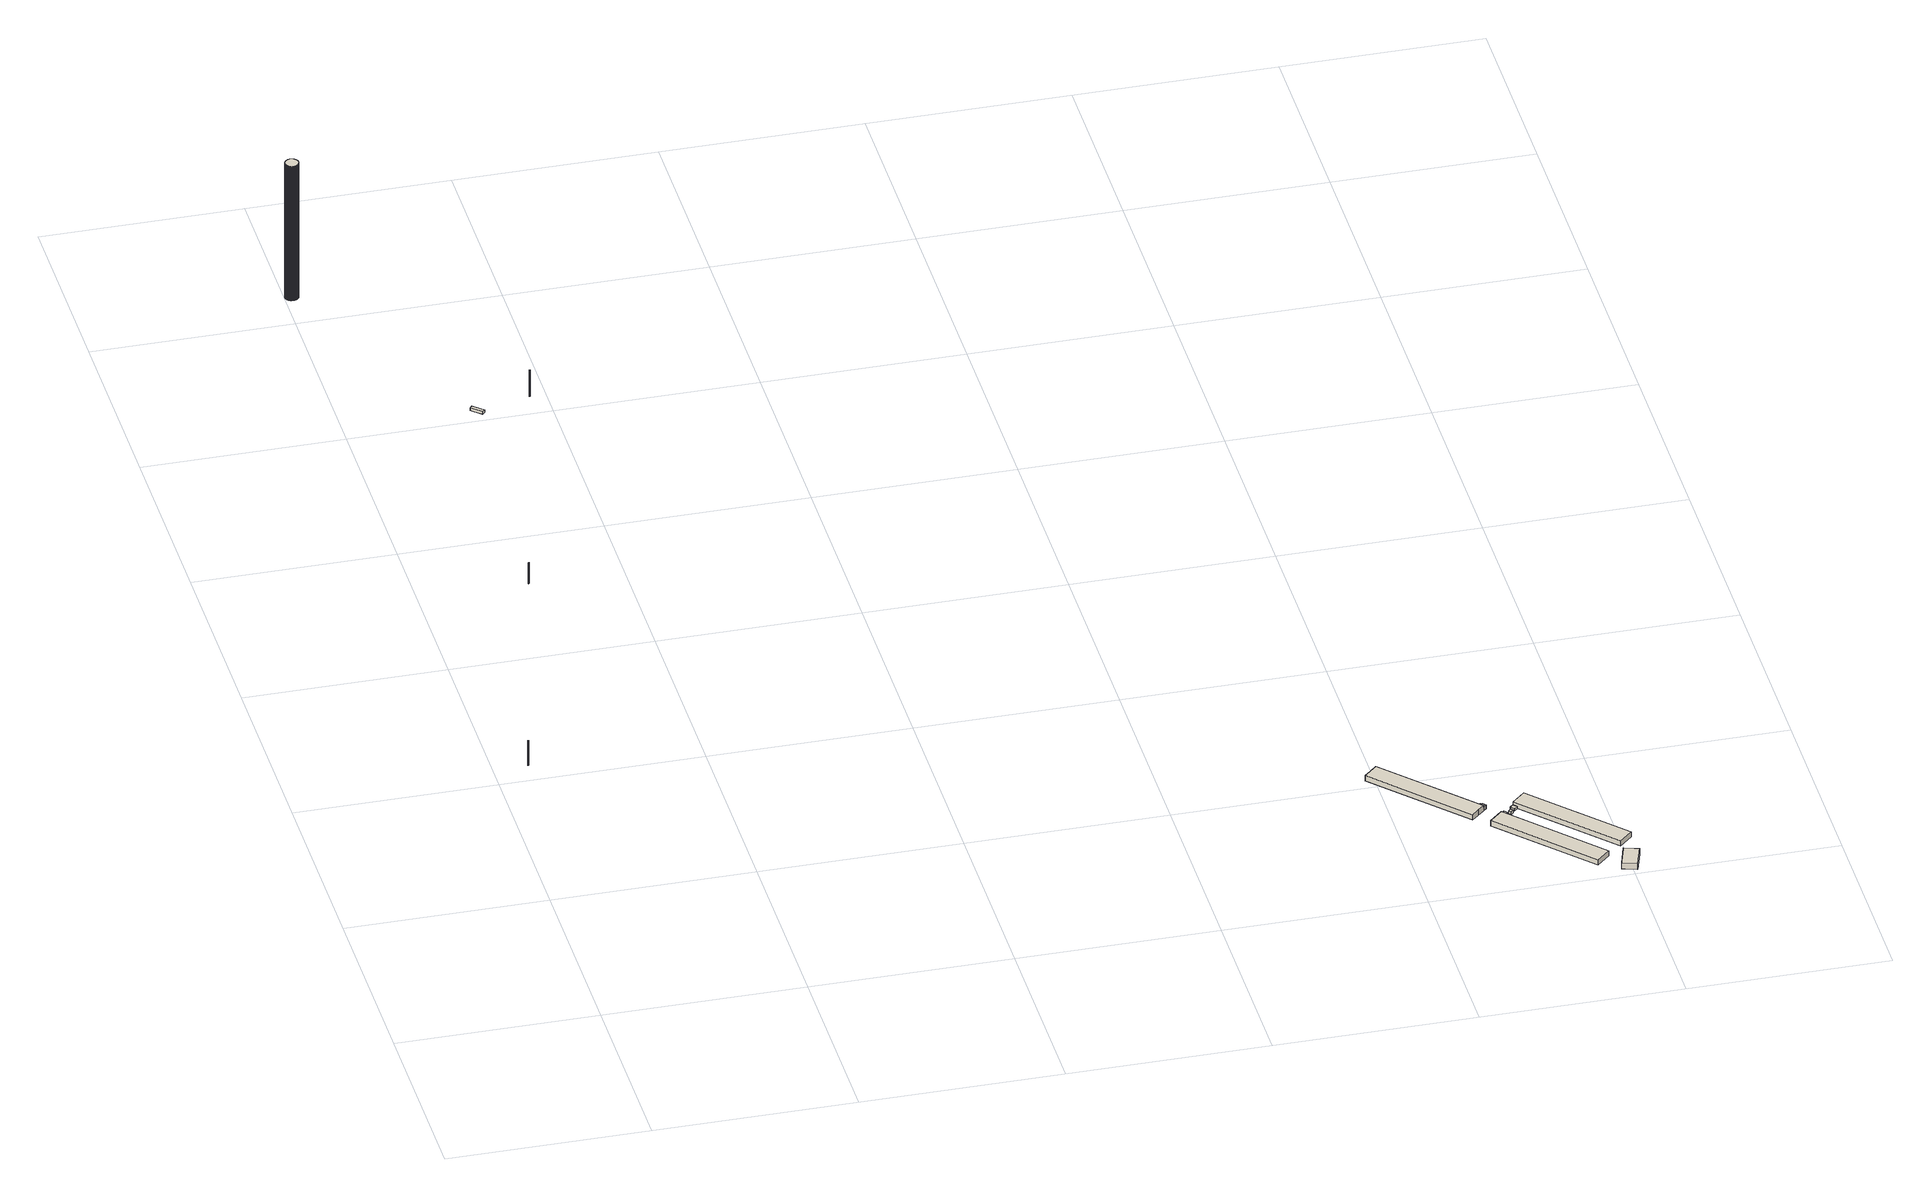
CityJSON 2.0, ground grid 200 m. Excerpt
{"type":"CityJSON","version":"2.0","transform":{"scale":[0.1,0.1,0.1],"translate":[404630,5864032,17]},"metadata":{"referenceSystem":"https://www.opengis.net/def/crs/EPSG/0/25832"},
"CityObjects":{
"building1":{"type":"Building","attributes":{"Gemeindeschluessel":"03454033","AbsoluteHoehe":"18.391","MittlereTraufHoehe":"46.168","Firsthoehe":"46.168","function":"51002_1250","roofType":"1000","measuredHeight":27.78},"address":[{"country":"Germany","locality":"Lorup"}],"geometry":[{"type":"MultiSurface","lod":"1","boundaries":[[[0,1,2,3,4,5,6,7,8,9,10,11,12,13,14,15,16,17,18,19,20,21,22,23,24]],[[25,26,27,28,29,30,31,32,33,34,35,36,37,38,39,40,41,42,43,44,45,46,47,48,49]],[[25,49,24,23]],[[26,25,23,22]],[[27,26,22,21]],[[28,27,21,20]],[[29,28,20,19]],[[30,29,19,18]],[[31,30,18,17]],[[32,31,17,16]],[[33,32,16,15]],[[34,33,15,14]],[[35,34,14,13]],[[36,35,13,12]],[[37,36,12,11]],[[38,37,11,10]],[[39,38,10,9]],[[40,39,9,8]],[[41,40,8,7]],[[42,41,7,6]],[[43,42,6,5]],[[44,43,5,4]],[[45,44,4,3]],[[46,45,3,2]],[[47,46,2,1]],[[48,47,1,0]],[[49,48,0,24]]]}]},
"building2":{"type":"Building","attributes":{"Gemeindeschluessel":"03454033","AbsoluteHoehe":"17.654","MittlereTraufHoehe":"40.831","Firsthoehe":"40.831","function":"51002_1250","roofType":"1000","measuredHeight":23.18},"address":[{"country":"Germany","locality":"Lorup"}],"geometry":[{"type":"MultiSurface","lod":"1","boundaries":[[[50,51,52,53,54,55,56,57,58,59,60,61,62,63,64,65,66,67,68,69,70,71,72,73,74]],[[75,76,77,78,79,80,81,82,83,84,85,86,87,88,89,90,91,92,93,94,95,96,97,98,99]],[[75,99,74,73]],[[76,75,73,72]],[[77,76,72,71]],[[78,77,71,70]],[[79,78,70,69]],[[80,79,69,68]],[[81,80,68,67]],[[82,81,67,66]],[[83,82,66,65]],[[84,83,65,64]],[[85,84,64,63]],[[86,85,63,62]],[[87,86,62,61]],[[88,87,61,60]],[[89,88,60,59]],[[90,89,59,58]],[[91,90,58,57]],[[92,91,57,56]],[[93,92,56,55]],[[94,93,55,54]],[[95,94,54,53]],[[96,95,53,52]],[[97,96,52,51]],[[98,97,51,50]],[[99,98,50,74]]]}]},
"building3":{"type":"Building","attributes":{"Gemeindeschluessel":"03454005","AbsoluteHoehe":"17.903","MittlereTraufHoehe":"169.354","Firsthoehe":"169.354","function":"51002_1220","roofType":"1000","measuredHeight":151.45},"address":[{"country":"Germany","locality":"Börger"}],"geometry":[{"type":"MultiSurface","lod":"1","boundaries":[[[100,101,102,103,104,105,106,107,108,109,110,111,112,113,114,115,116,117,118,119,120,121,122,123,124,125,126,127,128,129,130,131,132,133,134,135,136,137,138,139,140,141,142,143,144,145,146,147,148,149,150,151,152,153,154,155,156,157,158,159,160,161,162,163,164,165,166,167,168,169,170,171,172,173,174,175,176,177,178,179,180,181,182,183,184,185,186,187,188,189,190,191,192,193,194,195]],[[196,197,198,199,200,201,202,203,204,205,206,207,208,209,210,211,212,213,214,215,216,217,218,219,220,221,222,223,224,225,226,227,228,229,230,231,232,233,234,235,236,237,238,239,240,241,242,243,244,245,246,247,248,249,250,251,252,253,254,255,256,257,258,259,260,261,262,263,264,265,266,267,268,269,270,271,272,273,274,275,276,277,278,279,280,281,282,283,284,285,286,287,288,289,290,291]],[[196,291,195,194]],[[197,196,194,193]],[[198,197,193,192]],[[199,198,192,191]],[[200,199,191,190]],[[201,200,190,189]],[[202,201,189,188]],[[203,202,188,187]],[[204,203,187,186]],[[205,204,186,185]],[[206,205,185,184]],[[207,206,184,183]],[[208,207,183,182]],[[209,208,182,181]],[[210,209,181,180]],[[211,210,180,179]],[[212,211,179,178]],[[213,212,178,177]],[[214,213,177,176]],[[215,214,176,175]],[[216,215,175,174]],[[217,216,174,173]],[[218,217,173,172]],[[219,218,172,171]],[[220,219,171,170]],[[221,220,170,169]],[[222,221,169,168]],[[223,222,168,167]],[[224,223,167,166]],[[225,224,166,165]],[[226,225,165,164]],[[227,226,164,163]],[[228,227,163,162]],[[229,228,162,161]],[[230,229,161,160]],[[231,230,160,159]],[[232,231,159,158]],[[233,232,158,157]],[[234,233,157,156]],[[235,234,156,155]],[[236,235,155,154]],[[237,236,154,153]],[[238,237,153,152]],[[239,238,152,151]],[[240,239,151,150]],[[241,240,150,149]],[[242,241,149,148]],[[243,242,148,147]],[[244,243,147,146]],[[245,244,146,145]],[[246,245,145,144]],[[247,246,144,143]],[[248,247,143,142]],[[249,248,142,141]],[[250,249,141,140]],[[251,250,140,139]],[[252,251,139,138]],[[253,252,138,137]],[[254,253,137,136]],[[255,254,136,135]],[[256,255,135,134]],[[257,256,134,133]],[[258,257,133,132]],[[259,258,132,131]],[[260,259,131,130]],[[261,260,130,129]],[[262,261,129,128]],[[263,262,128,127]],[[264,263,127,126]],[[265,264,126,125]],[[266,265,125,124]],[[267,266,124,123]],[[268,267,123,122]],[[269,268,122,121]],[[270,269,121,120]],[[271,270,120,119]],[[272,271,119,118]],[[273,272,118,117]],[[274,273,117,116]],[[275,274,116,115]],[[276,275,115,114]],[[277,276,114,113]],[[278,277,113,112]],[[279,278,112,111]],[[280,279,111,110]],[[281,280,110,109]],[[282,281,109,108]],[[283,282,108,107]],[[284,283,107,106]],[[285,284,106,105]],[[286,285,105,104]],[[287,286,104,103]],[[288,287,103,102]],[[289,288,102,101]],[[290,289,101,100]],[[291,290,100,195]]]}]},
"building4":{"type":"Building","attributes":{"Gemeindeschluessel":"03454005","AbsoluteHoehe":"18.036","MittlereTraufHoehe":"21.103","Firsthoehe":"21.103","function":"31001_2500","roofType":"1000","measuredHeight":3.07},"address":[{"country":"Germany","locality":"Börger"}],"geometry":[{"type":"MultiSurface","lod":"1","boundaries":[[[292,293,294,295]],[[296,297,298,299]],[[296,299,295,294]],[[297,296,294,293]],[[298,297,293,292]],[[299,298,292,295]]]}]},
"building5":{"type":"Building","attributes":{"Gemeindeschluessel":"03454005","AbsoluteHoehe":"17.152","MittlereTraufHoehe":"46.703","Firsthoehe":"46.703","function":"51002_1250","roofType":"1000","measuredHeight":29.55},"address":[{"country":"Germany","locality":"Börger"}],"geometry":[{"type":"MultiSurface","lod":"1","boundaries":[[[300,301,302,303,304,305,306,307,308,309,310,311,312,313,314,315,316,317,318,319,320,321,322,323,324]],[[325,326,327,328,329,330,331,332,333,334,335,336,337,338,339,340,341,342,343,344,345,346,347,348,349]],[[325,349,324,323]],[[326,325,323,322]],[[327,326,322,321]],[[328,327,321,320]],[[329,328,320,319]],[[330,329,319,318]],[[331,330,318,317]],[[332,331,317,316]],[[333,332,316,315]],[[334,333,315,314]],[[335,334,314,313]],[[336,335,313,312]],[[337,336,312,311]],[[338,337,311,310]],[[339,338,310,309]],[[340,339,309,308]],[[341,340,308,307]],[[342,341,307,306]],[[343,342,306,305]],[[344,343,305,304]],[[345,344,304,303]],[[346,345,303,302]],[[347,346,302,301]],[[348,347,301,300]],[[349,348,300,324]]]}]},
"building6":{"type":"Building","attributes":{"Gemeindeschluessel":"03454033","AbsoluteHoehe":"20.098","MittlereTraufHoehe":"25.245","Firsthoehe":"27.693","function":"31001_2720","roofType":"3100","measuredHeight":7.59},"address":[{"country":"Germany","locality":"Lorup"}],"children":["building6-1"],"geometry":[{"type":"MultiSurface","lod":"1","boundaries":[[[350,351,352,353,354,355,356,357]],[[358,359,360,361,362,363,364,365]],[[358,365,357,356]],[[359,358,356,355]],[[360,359,355,354]],[[361,360,354,353]],[[362,361,353,352]],[[363,362,352,351]],[[350,366,367,351]],[[365,364,350,357]],[[366,364,363,367]]]}]},
"building6-1":{"type":"BuildingPart","attributes":{"AbsoluteHoehe":"20.098","MittlereTraufHoehe":"24.429","Firsthoehe":"24.429","roofType":"1000","measuredHeight":4.33},"parents":["building6"],"geometry":[{"type":"MultiSurface","lod":"1","boundaries":[[[366,368,369,367]],[[370,371,364,363]],[[370,363,367,369]],[[371,370,369,368]],[[364,371,368,366]],[[363,364,366,367]]]}]},
"building7":{"type":"Building","attributes":{"Gemeindeschluessel":"03454033","AbsoluteHoehe":"20.767","MittlereTraufHoehe":"23.884","Firsthoehe":"23.884","function":"51009_1610","roofType":"1000","measuredHeight":3.12},"address":[{"country":"Germany","locality":"Lorup"}],"geometry":[{"type":"MultiSurface","lod":"1","boundaries":[[[372,373,374,375]],[[376,377,378,379]],[[376,379,375,374]],[[377,376,374,373]],[[378,377,373,372]],[[379,378,372,375]]]}]},
"building8":{"type":"Building","attributes":{"Gemeindeschluessel":"03454033","AbsoluteHoehe":"20.786","MittlereTraufHoehe":"23.898","Firsthoehe":"23.898","function":"51009_1610","roofType":"1000","measuredHeight":3.11},"address":[{"country":"Germany","locality":"Lorup"}],"geometry":[{"type":"MultiSurface","lod":"1","boundaries":[[[380,381,382,383]],[[384,385,386,387]],[[384,387,383,382]],[[385,384,382,381]],[[386,385,381,380]],[[387,386,380,383]]]}]},
"building9":{"type":"Building","attributes":{"Gemeindeschluessel":"03454033","AbsoluteHoehe":"20.865","MittlereTraufHoehe":"24.312","Firsthoehe":"24.312","function":"31001_2720","roofType":"1000","measuredHeight":3.45},"address":[{"country":"Germany","locality":"Lorup"}],"geometry":[{"type":"MultiSurface","lod":"1","boundaries":[[[388,389,390,391]],[[392,393,394,395]],[[392,395,391,390]],[[393,392,390,389]],[[394,393,389,388]],[[395,394,388,391]]]}]},
"building10":{"type":"Building","attributes":{"Gemeindeschluessel":"03454033","AbsoluteHoehe":"20.68","MittlereTraufHoehe":"24.977","Firsthoehe":"28.527","function":"31001_2720","roofType":"3100","measuredHeight":7.85},"address":[{"country":"Germany","locality":"Lorup"}],"children":["building10-1"],"geometry":[{"type":"MultiSurface","lod":"1","boundaries":[[[396,397,398,399]],[[400,401,402,403]],[[400,403,399,398]],[[401,400,398,397]],[[396,402,404,405,406,397]],[[403,402,396,399]],[[405,404,401,406]]]}]},
"building10-1":{"type":"BuildingPart","attributes":{"AbsoluteHoehe":"20.68","MittlereTraufHoehe":"24.977","Firsthoehe":"24.977","roofType":"1000","measuredHeight":4.3},"parents":["building10"],"geometry":[{"type":"MultiSurface","lod":"1","boundaries":[[[405,407,408,406]],[[409,410,404,401]],[[409,401,406,408]],[[410,409,408,407]],[[404,410,407,405]],[[401,404,405,406]]]}]},
"building11":{"type":"Building","attributes":{"Gemeindeschluessel":"03454033","AbsoluteHoehe":"20.785","MittlereTraufHoehe":"24.831","Firsthoehe":"28.383","function":"31001_2720","roofType":"3100","measuredHeight":7.6},"address":[{"country":"Germany","locality":"Lorup"}],"children":["building11-1"],"geometry":[{"type":"MultiSurface","lod":"1","boundaries":[[[411,412,413,414]],[[415,416,417,418]],[[415,418,414,413]],[[416,415,413,412]],[[411,419,420,421,416,412]],[[418,417,411,414]],[[419,417,421,420]]]}]},
"building11-1":{"type":"BuildingPart","attributes":{"AbsoluteHoehe":"20.785","MittlereTraufHoehe":"23.283","Firsthoehe":"24.319","roofType":"2100","measuredHeight":3.53},"parents":["building11"],"geometry":[{"type":"MultiSurface","lod":"1","boundaries":[[[422,420,419,423]],[[417,421,424,425]],[[417,425,423,419]],[[424,421,420,422]],[[425,424,422,423]],[[420,421,417,419]]]}]},
"building12":{"type":"Building","attributes":{"Gemeindeschluessel":"03454033","AbsoluteHoehe":"21.372","MittlereTraufHoehe":"27.051","Firsthoehe":"28.736","function":"31001_2720","roofType":"9999","measuredHeight":7.36},"address":[{"country":"Germany","locality":"Lorup"}],"geometry":[{"type":"MultiSurface","lod":"1","boundaries":[[[426,427,428,429]],[[430,431,432,433]],[[430,433,429,428]],[[431,430,428,427]],[[432,431,427,426]],[[433,432,426,429]]]}]}
},
"vertices":[
[333,4232,292],[335,4231,292],[336,4231,292],[337,4231,292],[338,4231,292],[339,4231,292],[340,4232,292],[341,4233,292],[342,4235,292],[342,4236,292],[341,4237,292],[341,4238,292],[340,4239,292],[340,4240,292],[338,4241,292],[337,4241,292],[336,4241,292],[335,4241,292],[334,4240,292],[333,4239,292],[332,4238,292],[332,4237,292],[332,4236,292],[332,4235,292],[332,4233,292],[332,4235,14],[332,4236,14],[332,4237,14],[332,4238,14],[333,4239,14],[334,4240,14],[335,4241,14],[336,4241,14],[337,4241,14],[338,4241,14],[340,4240,14],[340,4239,14],[341,4238,14],[341,4237,14],[342,4236,14],[342,4235,14],[341,4233,14],[340,4232,14],[339,4231,14],[338,4231,14],[337,4231,14],[336,4231,14],[335,4231,14],[333,4232,14],[332,4233,14],
[1075,7218,238],[1076,7217,238],[1078,7217,238],[1079,7217,238],[1080,7217,238],[1081,7217,238],[1082,7218,238],[1083,7219,238],[1083,7221,238],[1084,7222,238],[1083,7223,238],[1083,7224,238],[1082,7225,238],[1082,7226,238],[1080,7227,238],[1079,7227,238],[1078,7227,238],[1077,7227,238],[1076,7226,238],[1075,7225,238],[1074,7224,238],[1074,7223,238],[1074,7222,238],[1074,7221,238],[1074,7219,238],[1074,7221,7],[1074,7222,7],[1074,7223,7],[1074,7224,7],[1075,7225,7],[1076,7226,7],[1077,7227,7],[1078,7227,7],[1079,7227,7],[1080,7227,7],[1082,7226,7],[1082,7225,7],[1083,7224,7],[1083,7223,7],[1084,7222,7],[1083,7221,7],[1083,7219,7],[1082,7218,7],[1081,7217,7],[1080,7217,7],[1079,7217,7],[1078,7217,7],[1076,7217,7],[1075,7218,7],[1074,7219,7],
[5,12450,1524],[5,12446,1524],[5,12441,1524],[5,12436,1524],[5,12431,1524],[6,12427,1524],[7,12422,1524],[9,12418,1524],[10,12415,1524],[12,12411,1524],[14,12408,1524],[15,12405,1524],[17,12402,1524],[19,12400,1524],[22,12397,1524],[24,12394,1524],[27,12392,1524],[30,12389,1524],[33,12387,1524],[37,12384,1524],[41,12382,1524],[46,12380,1524],[50,12378,1524],[56,12377,1524],[60,12376,1524],[65,12376,1524],[70,12375,1524],[75,12376,1524],[80,12376,1524],[84,12377,1524],[88,12378,1524],[92,12380,1524],[96,12381,1524],[100,12383,1524],[103,12384,1524],[106,12386,1524],[109,12388,1524],[111,12390,1524],[114,12392,1524],[117,12395,1524],[119,12398,1524],[122,12401,1524],[124,12404,1524],[127,12408,1524],[129,12412,1524],[131,12417,1524],[132,12421,1524],[134,12426,1524],[135,12431,1524],[135,12436,1524],[135,12441,1524],[135,12446,1524],[135,12451,1524],[134,12455,1524],[133,12460,1524],[131,12464,1524],[130,12467,1524],[128,12471,1524],[126,12474,1524],[124,12477,1524],[122,12480,1524],[120,12482,1524],[118,12485,1524],[116,12488,1524],[113,12490,1524],[110,12493,1524],[106,12495,1524],[102,12497,1524],[98,12500,1524],[94,12502,1524],[89,12503,1524],[84,12505,1524],[80,12505,1524],[75,12506,1524],[70,12506,1524],[65,12506,1524],[60,12505,1524],[55,12505,1524],[51,12503,1524],[47,12502,1524],[43,12501,1524],[40,12499,1524],[37,12497,1524],[34,12495,1524],[31,12493,1524],[28,12491,1524],[26,12489,1524],[23,12486,1524],[21,12484,1524],[18,12481,1524],[16,12477,1524],[13,12473,1524],[11,12469,1524],[9,12465,1524],[7,12460,1524],[6,12455,1524],[7,12460,9],[9,12465,9],[11,12469,9],[13,12473,9],[16,12477,9],[18,12481,9],[21,12484,9],[23,12486,9],[26,12489,9],[28,12491,9],[31,12493,9],[34,12495,9],[37,12497,9],[40,12499,9],[43,12501,9],[47,12502,9],[51,12503,9],[55,12505,9],[60,12505,9],[65,12506,9],[70,12506,9],[75,12506,9],[80,12505,9],[84,12505,9],[89,12503,9],[94,12502,9],[98,12500,9],[102,12497,9],[106,12495,9],[110,12493,9],[113,12490,9],[116,12488,9],[118,12485,9],[120,12482,9],[122,12480,9],[124,12477,9],[126,12474,9],[128,12471,9],[130,12467,9],[131,12464,9],[133,12460,9],[134,12455,9],[135,12451,9],[135,12446,9],[135,12441,9],[135,12436,9],[135,12431,9],[134,12426,9],[132,12421,9],[131,12417,9],[129,12412,9],[127,12408,9],[124,12404,9],[122,12401,9],[119,12398,9],[117,12395,9],[114,12392,9],[111,12390,9],[109,12388,9],[106,12386,9],[103,12384,9],[100,12383,9],[96,12381,9],[92,12380,9],[88,12378,9],[84,12377,9],[80,12376,9],[75,12376,9],[70,12375,9],[65,12376,9],[60,12376,9],[56,12377,9],[50,12378,9],[46,12380,9],[41,12382,9],[37,12384,9],[33,12387,9],[30,12389,9],[27,12392,9],[24,12394,9],[22,12397,9],[19,12400,9],[17,12402,9],[15,12405,9],[14,12408,9],[12,12411,9],[10,12415,9],[9,12418,9],[7,12422,9],[6,12427,9],[5,12431,9],[5,12436,9],[5,12441,9],[5,12446,9],[5,12450,9],[6,12455,9],
[1238,10176,41],[1339,10087,41],[1363,10113,41],[1261,10202,41],[1363,10113,10],[1339,10087,10],[1238,10176,10],[1261,10202,10],
[1837,10285,297],[1838,10284,297],[1839,10284,297],[1840,10284,297],[1841,10284,297],[1842,10284,297],[1844,10285,297],[1845,10286,297],[1845,10288,297],[1845,10289,297],[1845,10290,297],[1845,10291,297],[1844,10292,297],[1843,10293,297],[1842,10293,297],[1841,10294,297],[1840,10294,297],[1839,10293,297],[1837,10293,297],[1836,10292,297],[1836,10291,297],[1836,10290,297],[1835,10289,297],[1835,10288,297],[1836,10286,297],[1835,10288,2],[1835,10289,2],[1836,10290,2],[1836,10291,2],[1836,10292,2],[1837,10293,2],[1839,10293,2],[1840,10294,2],[1841,10294,2],[1842,10293,2],[1843,10293,2],[1844,10292,2],[1845,10291,2],[1845,10290,2],[1845,10289,2],[1845,10288,2],[1845,10286,2],[1844,10285,2],[1842,10284,2],[1841,10284,2],[1840,10284,2],[1839,10284,2],[1838,10284,2],[1837,10285,2],[1836,10286,2],
[8859,1323,91],[8829,1356,91],[8814,1372,91],[8036,2205,91],[7969,2143,91],[7902,2081,91],[8726,1198,91],[8793,1261,91],[8726,1198,31],[7902,2081,31],[7969,2143,31],[8036,2205,31],[8814,1372,31],[8829,1356,31],[8859,1323,31],[8793,1261,31],[8859,1323,74],[8829,1356,74],
[8891,1352,74],[8860,1385,74],[8860,1385,31],[8891,1352,31],
[8814,1372,69],[8829,1356,69],[8860,1385,69],[8845,1401,69],[8860,1385,38],[8829,1356,38],[8814,1372,38],[8845,1401,38],
[9027,1144,69],[9039,1130,69],[9070,1159,69],[9058,1173,69],[9070,1159,38],[9039,1130,38],[9027,1144,38],[9058,1173,38],
[9072,1207,73],[9093,1185,73],[9119,1209,73],[9098,1231,73],[9119,1209,39],[9093,1185,39],[9072,1207,39],[9098,1231,39],
[9819,294,98],[8996,1176,98],[8863,1052,98],[9686,169,98],[8863,1052,37],[8996,1176,37],[9819,294,37],[9686,169,37],[9027,1144,37],[9027,1144,80],[8996,1176,80],
[9058,1173,80],[9027,1205,80],[9027,1205,37],[9058,1173,37],
[9142,1313,96],[9965,430,96],[10099,555,96],[9276,1437,96],[10099,555,38],[9965,430,38],[9142,1313,38],[9276,1437,38],[9142,1313,63],[9176,1276,63],[9176,1276,38],
[9140,1242,63],[9106,1279,63],[9140,1242,38],[9106,1279,38],
[9958,291,109],[9880,49,109],[10026,2,109],[10104,244,109],[10026,2,44],[9880,49,44],[9958,291,44],[10104,244,44]
]}
